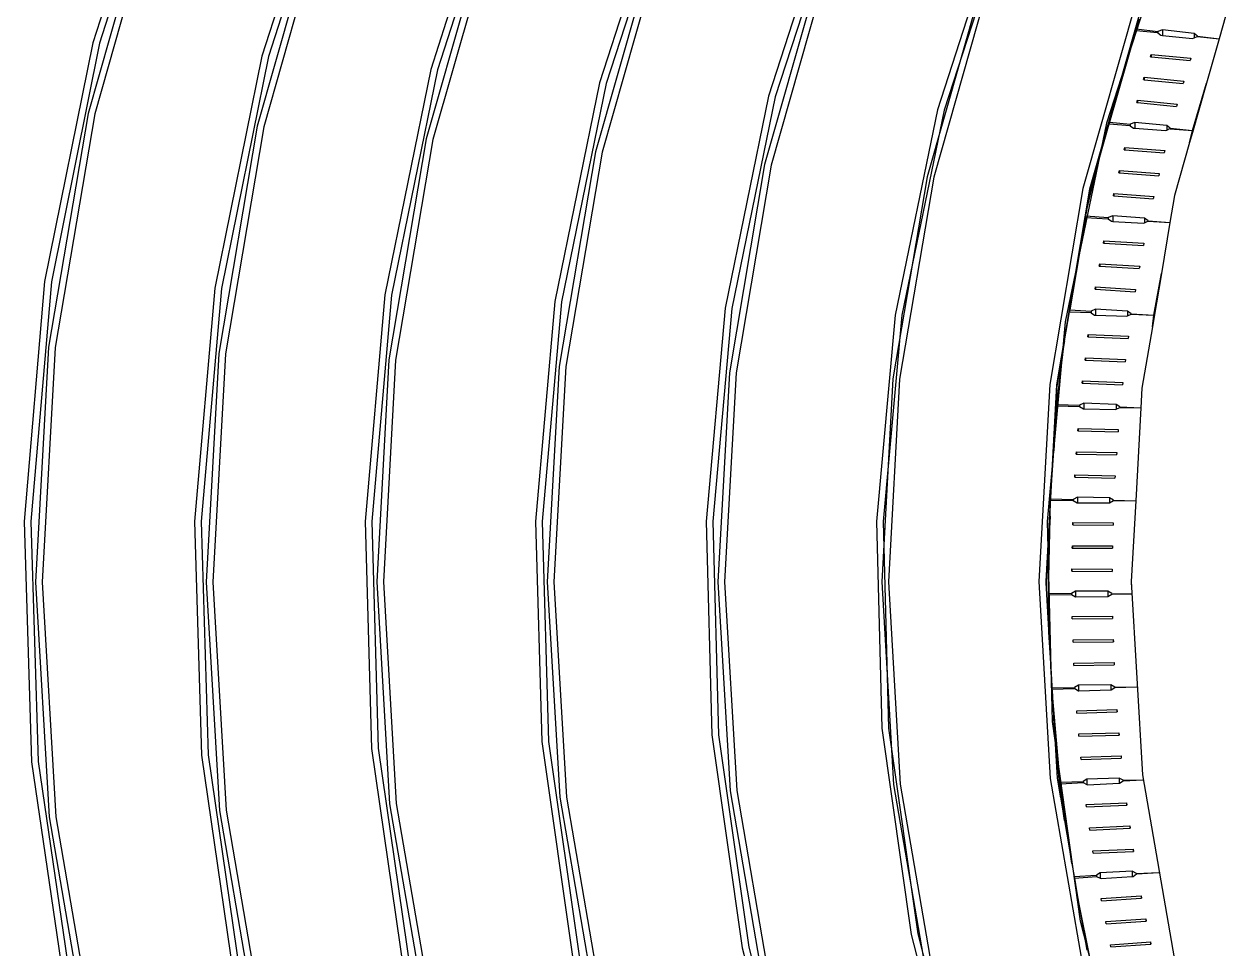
# Model space of a CAD drawing. Header units: centimetres. Extents: x -292707 to 138715, y -53922 to 66277.
# Drawn here: x 82389 to 83287, y -14622 to -13933 of the extents above; entities that cross this region are included whole.
import ezdxf

# ---------------------------------------------------------------- set-up
doc = ezdxf.new("R2010")
doc.units = ezdxf.units.CM
doc.layers.add('A-ALINE-7', color=119, linetype='Continuous')

# ---------------------------------------------------------------- blocks, each defined once
blk = doc.blocks.new('A$Cbf84a4b9')
at = {"layer": 'A-ALINE-7'}
for p, q in [((1252.8, 6732.53), (1196.33, 6556.45)), ((1257.7, 6731.94), (1201.28, 6556.06)), ((1377.17, 6717.65), (1322.17, 6546.5)), ((1382.06, 6717.06), (1327.12, 6546.11)), ((1501.53, 6702.76), (1448, 6536.55)), ((1506.43, 6702.17), (1452.96, 6536.15)), ((1625.89, 6687.85), (1573.83, 6526.57)), ((1630.79, 6687.26), (1578.79, 6526.18)), ((1241.85, 6676.5), (1192.71, 6503.78)), ((1246.75, 6675.94), (1197.67, 6503.41)), ((1750.24, 6672.93), (1699.66, 6516.59)), ((1755.14, 6672.34), (1704.62, 6516.19)), ((1366.49, 6662.24), (1318.7, 6494.27)), ((1371.4, 6661.68), (1323.66, 6493.89)), ((1874.59, 6658), (1825.49, 6506.58)), ((1879.49, 6657.41), (1830.44, 6506.19)), ((1491.14, 6647.99), (1444.7, 6484.75)), ((1496.05, 6647.43), (1449.66, 6484.38)), ((1998.94, 6643.05), (1951.31, 6496.56)), ((1615.79, 6633.73), (1570.69, 6475.24)), ((1620.69, 6633.17), (1575.65, 6474.86)), ((1740.43, 6619.48), (1696.69, 6465.72)), ((1745.34, 6618.92), (1701.65, 6465.35)), ((1860.17, 6605.78), (1817.72, 6456.58)), ((1865.08, 6605.22), (1822.68, 6456.21)), ((1975, 6592.65), (1933.79, 6447.81)), ((1980.02, 6592.08), (1938.86, 6447.43)), ((2042.6, 6584.92), (2035.35, 6559.44)), ((1975.57, 6573.99), (1973.49, 6566.7)), ((1973.17, 6565.58), (1953.72, 6497.22)), ((1973.49, 6566.7), (1973.17, 6565.58)), ((1973.17, 6565.58), (1973.49, 6565.55)), ((1973.49, 6566.7), (1989.68, 6564.8)), ((1973.49, 6565.55), (1989.41, 6563.98)), ((1989.41, 6563.98), (1989.68, 6563.76)), ((1993.22, 6566.15), (1989.68, 6564.8)), ((1989.68, 6564.8), (1989.68, 6563.76)), ((1989.68, 6563.76), (1991.86, 6561.98)), ((1991.86, 6561.98), (1993.22, 6561.85)), ((1993.22, 6566.15), (1993.22, 6561.85)), ((2016.74, 6563.39), (1993.22, 6566.15)), ((1993.22, 6561.85), (2015.52, 6559.64)), ((2019.08, 6561.35), (2016.74, 6563.39)), ((2016.74, 6563.39), (2016.74, 6560.14)), ((2019.08, 6561.35), (2019.08, 6561.04)), ((2019.08, 6561.35), (2035.35, 6559.44)), ((1196.33, 6556.45), (1160.35, 6378.58)), ((1201.28, 6556.06), (1165.34, 6378.39)), ((2015.52, 6559.64), (2016.74, 6560.14)), ((2016.74, 6560.14), (2018.98, 6561.05)), ((2018.98, 6561.05), (2019.08, 6561.04)), ((2019.08, 6561.04), (2035.35, 6559.44)), ((2035.35, 6559.44), (2025.95, 6526.39)), ((2035.35, 6559.44), (2035.35, 6559.44)), ((1322.17, 6546.5), (1287.08, 6373.62)), ((1327.12, 6546.11), (1292.07, 6373.43)), ((1984.1, 6546.05), (1984.6, 6547.76)), ((1984.1, 6546.05), (1984.6, 6546)), ((1984.6, 6547.76), (2014.17, 6544.84)), ((1984.6, 6547.76), (1984.6, 6546)), ((1984.6, 6546), (2013.66, 6543.13)), ((2014.17, 6544.84), (2013.66, 6543.13)), ((1448, 6536.55), (1413.8, 6368.65)), ((1452.96, 6536.15), (1418.79, 6368.45)), ((1573.83, 6526.57), (1540.52, 6363.65)), ((1578.79, 6526.18), (1545.51, 6363.46)), ((1979.03, 6528.98), (1979.54, 6530.69)), ((1979.03, 6528.98), (1979.54, 6528.93)), ((1979.54, 6530.69), (2009.11, 6527.76)), ((1979.54, 6530.69), (1979.54, 6528.93)), ((1979.54, 6528.93), (2008.6, 6526.06)), ((2009.11, 6527.76), (2008.6, 6526.06)), ((2015.48, 6491.11), (2025.95, 6526.39)), ((2025.95, 6526.39), (2015.48, 6489.6)), ((1699.66, 6516.59), (1667.24, 6358.64)), ((1704.62, 6516.19), (1672.23, 6358.45)), ((1973.96, 6511.91), (1974.47, 6513.62)), ((1973.96, 6511.91), (1974.47, 6511.86)), ((1974.47, 6513.62), (2004.04, 6510.69)), ((1974.47, 6513.62), (1974.47, 6511.86)), ((1974.47, 6511.86), (2003.53, 6508.99)), ((2004.04, 6510.69), (2003.53, 6508.99)), ((1192.71, 6503.78), (1163.25, 6329.58)), ((1197.67, 6503.41), (1168.24, 6329.4)), ((1825.49, 6506.58), (1793.96, 6353.62)), ((1830.44, 6506.19), (1798.95, 6353.42)), ((1318.7, 6494.27), (1290.05, 6324.85)), ((1323.66, 6493.89), (1295.04, 6324.66)), ((1951.31, 6496.56), (1920.68, 6348.57)), ((1945.41, 6467.99), (1953.38, 6496.01)), ((1953.72, 6497.22), (1953.38, 6496.01)), ((1953.38, 6496.01), (1953.72, 6495.98)), ((1953.72, 6497.22), (1969.15, 6495.69)), ((1953.72, 6495.98), (1968.91, 6494.78)), ((1968.91, 6494.78), (1969.15, 6494.6)), ((1972.61, 6497.11), (1969.15, 6495.69)), ((1969.15, 6495.69), (1969.15, 6494.6)), ((1969.15, 6494.6), (1971.48, 6492.83)), ((1971.48, 6492.83), (1972.61, 6492.74)), ((1972.61, 6497.11), (1972.61, 6492.74)), ((1996.27, 6494.77), (1972.61, 6497.11)), ((1972.61, 6492.74), (1995.25, 6490.96)), ((1995.25, 6490.96), (1996.27, 6491.4)), ((1998.72, 6492.77), (1996.27, 6494.77)), ((1996.27, 6494.77), (1996.27, 6491.4)), ((1996.27, 6491.4), (1998.63, 6492.44)), ((1998.63, 6492.44), (1998.72, 6492.43)), ((1998.72, 6492.77), (1998.72, 6492.43)), ((1998.72, 6492.77), (2015.48, 6491.11)), ((1998.72, 6492.43), (2015.48, 6491.11)), ((2013.34, 6482.09), (2015.48, 6491.11)), ((2015.48, 6489.6), (2013.34, 6482.09)), ((2015.48, 6491.11), (2015.48, 6489.6)), ((1444.7, 6484.75), (1416.85, 6320.11)), ((1449.66, 6484.38), (1421.84, 6319.93)), ((2013.34, 6482.09), (2002.12, 6442.65)), ((1570.69, 6475.24), (1543.66, 6315.38)), ((1575.65, 6474.86), (1548.65, 6315.19)), ((1964.64, 6476.77), (1965.05, 6478.48)), ((1964.64, 6476.77), (1965.05, 6476.73)), ((1965.05, 6478.48), (1994.77, 6476.14)), ((1965.05, 6478.48), (1965.05, 6476.73)), ((1965.05, 6476.73), (1994.37, 6474.42)), ((1994.77, 6476.14), (1994.37, 6474.42)), ((1696.69, 6465.72), (1670.46, 6310.64)), ((1701.65, 6465.35), (1675.45, 6310.46)), ((1938.86, 6440.34), (1945.41, 6467.99)), ((1945.41, 6467.99), (1938.86, 6444.98)), ((1817.72, 6456.58), (1792.27, 6306.09)), ((1822.68, 6456.21), (1797.26, 6305.91)), ((1960.58, 6459.6), (1960.99, 6461.32)), ((1960.58, 6459.6), (1960.99, 6459.57)), ((1960.99, 6461.32), (1990.71, 6458.98)), ((1960.99, 6461.32), (1960.99, 6459.57)), ((1960.99, 6459.57), (1990.3, 6457.26)), ((1990.71, 6458.98), (1990.3, 6457.26)), ((1933.79, 6447.81), (1909.09, 6301.73)), ((1938.86, 6447.43), (1914.19, 6301.54)), ((1938.86, 6444.98), (1936.11, 6428.74)), ((1938.86, 6440.34), (1938.86, 6444.98)), ((1936.11, 6428.74), (1938.86, 6440.34)), ((1956.52, 6442.44), (1956.92, 6444.16)), ((1956.52, 6442.44), (1956.92, 6442.41)), ((1956.92, 6444.16), (1986.65, 6441.81)), ((1956.92, 6444.16), (1956.92, 6442.41)), ((1956.92, 6442.41), (1986.24, 6440.1)), ((1986.65, 6441.81), (1986.24, 6440.1)), ((2002.12, 6442.65), (1998.71, 6422.51)), ((1935.9, 6427.46), (1935.71, 6426.33)), ((1935.9, 6427.46), (1936.11, 6428.74)), ((1935.9, 6427.46), (1952.66, 6426.14)), ((1956.04, 6427.62), (1952.66, 6426.14)), ((1956.04, 6427.62), (1956.04, 6423.35)), ((1979.82, 6425.75), (1956.04, 6427.62)), ((1935.71, 6426.33), (1924.05, 6357.38)), ((1935.71, 6426.33), (1935.9, 6426.32)), ((1935.9, 6426.32), (1952.48, 6425.31)), ((1952.48, 6425.31), (1952.66, 6425.19)), ((1952.66, 6426.14), (1952.66, 6425.19)), ((1952.66, 6425.19), (1955.15, 6423.41)), ((1955.15, 6423.41), (1956.04, 6423.35)), ((1956.04, 6423.35), (1979.02, 6421.95)), ((1979.02, 6421.95), (1979.82, 6422.33)), ((1982.38, 6423.8), (1979.82, 6425.75)), ((1979.82, 6425.75), (1979.82, 6422.33)), ((1979.82, 6422.33), (1982.32, 6423.5)), ((1982.32, 6423.5), (1982.38, 6423.49)), ((1982.38, 6423.8), (1982.38, 6423.49)), ((1982.38, 6423.8), (1998.71, 6422.51)), ((1982.38, 6423.49), (1998.71, 6422.5)), ((1998.71, 6422.5), (1992.28, 6384.44)), ((1998.71, 6422.51), (1998.71, 6422.5)), ((1949.18, 6407.23), (1949.49, 6408.95)), ((1949.49, 6408.95), (1979.33, 6407.13)), ((1949.49, 6408.95), (1949.49, 6407.21)), ((1949.18, 6407.23), (1949.49, 6407.21)), ((1949.49, 6407.21), (1979.01, 6405.41)), ((1979.33, 6407.13), (1979.01, 6405.41)), ((1946.03, 6390), (1946.35, 6391.72)), ((1946.35, 6391.72), (1976.18, 6389.91)), ((1946.35, 6391.72), (1946.35, 6389.98)), ((1946.03, 6390), (1946.35, 6389.98)), ((1946.35, 6389.98), (1975.87, 6388.18)), ((1976.18, 6389.91), (1975.87, 6388.18)), ((1986.63, 6353.57), (1992.28, 6384.44)), ((1992.28, 6384.44), (1986.63, 6351.08)), ((1160.35, 6378.58), (1145.05, 6199.72)), ((1165.34, 6378.39), (1150.05, 6199.73)), ((1287.08, 6373.62), (1272.07, 6199.77)), ((1292.07, 6373.43), (1277.07, 6199.77)), ((1942.88, 6372.78), (1943.2, 6374.5)), ((1942.88, 6372.78), (1943.2, 6372.76)), ((1943.2, 6374.5), (1973.03, 6372.68)), ((1943.2, 6374.5), (1943.2, 6372.76)), ((1943.2, 6372.76), (1972.72, 6370.96)), ((1973.03, 6372.68), (1972.72, 6370.96)), ((1413.8, 6368.65), (1399.08, 6199.8)), ((1418.79, 6368.45), (1404.08, 6199.8)), ((1540.52, 6363.65), (1526.1, 6199.81)), ((1545.51, 6363.46), (1531.1, 6199.81)), ((1667.24, 6358.64), (1653.12, 6199.8)), ((1672.23, 6358.45), (1658.12, 6199.8)), ((1920.16, 6334.4), (1923.83, 6356.1)), ((1924.05, 6357.38), (1923.83, 6356.1)), ((1923.83, 6356.1), (1924.05, 6356.09)), ((1924.05, 6357.38), (1939.89, 6356.41)), ((1924.05, 6356.09), (1939.75, 6355.46)), ((1939.75, 6355.46), (1939.89, 6355.36)), ((1943.19, 6357.95), (1939.89, 6356.41)), ((1939.89, 6356.41), (1939.89, 6355.36)), ((1939.89, 6355.36), (1942.53, 6353.61)), ((1943.19, 6357.95), (1943.19, 6353.58)), ((1967.06, 6356.5), (1943.19, 6357.95)), ((1969.73, 6354.6), (1967.06, 6356.5)), ((1967.06, 6356.5), (1967.06, 6352.94)), ((1793.96, 6353.62), (1780.14, 6199.78)), ((1798.95, 6353.42), (1785.14, 6199.78)), ((1920.68, 6348.57), (1907.16, 6199.73)), ((1942.53, 6353.61), (1943.19, 6353.58)), ((1943.19, 6353.58), (1966.47, 6352.64)), ((1966.47, 6352.64), (1967.06, 6352.94)), ((1967.06, 6352.94), (1969.68, 6354.25)), ((1969.68, 6354.25), (1969.73, 6354.25)), ((1969.73, 6354.6), (1969.73, 6354.25)), ((1969.73, 6354.6), (1986.63, 6353.57)), ((1969.73, 6354.25), (1986.63, 6353.57)), ((1985.58, 6344.84), (1986.63, 6353.57)), ((1986.63, 6351.08), (1985.58, 6344.84)), ((1986.63, 6353.57), (1986.63, 6351.08)), ((1937.55, 6337.31), (1937.76, 6339.04)), ((1937.55, 6337.31), (1937.76, 6337.31)), ((1937.76, 6339.04), (1967.69, 6337.84)), ((1937.76, 6339.04), (1937.76, 6337.31)), ((1937.76, 6337.31), (1967.48, 6336.11)), ((1967.69, 6337.84), (1967.48, 6336.11)), ((1985.58, 6344.84), (1977.85, 6299.16)), ((1163.25, 6329.58), (1153.59, 6154.64)), ((1168.24, 6329.4), (1158.59, 6154.65)), ((1920.16, 6334.4), (1914.19, 6299.09)), ((1916.69, 6305.73), (1920.16, 6334.4)), ((1290.05, 6324.85), (1280.66, 6154.71)), ((1295.04, 6324.66), (1285.66, 6154.71)), ((1416.85, 6320.11), (1407.73, 6154.77)), ((1421.84, 6319.93), (1412.73, 6154.78)), ((1935.46, 6320.04), (1935.67, 6321.76)), ((1935.46, 6320.04), (1935.67, 6320.03)), ((1935.67, 6321.76), (1965.6, 6320.56)), ((1935.67, 6321.76), (1935.67, 6320.03)), ((1935.67, 6320.03), (1965.39, 6318.83)), ((1965.6, 6320.56), (1965.39, 6318.83)), ((1543.66, 6315.38), (1534.8, 6154.84)), ((1548.65, 6315.19), (1539.8, 6154.84)), ((1670.46, 6310.64), (1661.86, 6154.9)), ((1675.45, 6310.46), (1666.87, 6154.91)), ((1792.27, 6306.09), (1783.93, 6154.97)), ((1797.26, 6305.91), (1788.93, 6154.97)), ((1909.09, 6301.73), (1900.99, 6155.03)), ((1914.19, 6301.54), (1906.1, 6155.03)), ((1916.69, 6305.73), (1914.19, 6290.93)), ((1914.43, 6287.03), (1916.69, 6305.73)), ((1933.37, 6302.76), (1933.58, 6304.49)), ((1933.37, 6302.76), (1933.58, 6302.75)), ((1933.58, 6304.49), (1963.51, 6303.28)), ((1933.58, 6304.49), (1933.58, 6302.75)), ((1933.58, 6302.75), (1963.3, 6301.55)), ((1963.51, 6303.28), (1963.3, 6301.55)), ((1914.19, 6299.09), (1906.17, 6153.84)), ((1914.19, 6290.93), (1914.19, 6299.09)), ((1977.85, 6299.16), (1977.05, 6284.5)), ((1914.19, 6290.93), (1912.07, 6252.53)), ((1912.07, 6252.53), (1914.32, 6285.89)), ((1914.32, 6285.89), (1914.43, 6285.89)), ((1914.43, 6287.03), (1931.39, 6286.34)), ((1914.43, 6285.89), (1914.43, 6287.03)), ((1914.43, 6285.89), (1931.31, 6285.51)), ((1931.31, 6285.51), (1931.39, 6285.46)), ((1934.59, 6287.95), (1931.39, 6286.34)), ((1931.39, 6286.34), (1931.39, 6285.46)), ((1931.39, 6285.46), (1934.19, 6283.71)), ((1934.19, 6283.71), (1934.59, 6283.7)), ((1934.59, 6287.95), (1934.59, 6283.7)), ((1958.53, 6286.98), (1934.59, 6287.95)), ((1934.59, 6283.7), (1958.17, 6283.17)), ((1958.17, 6283.17), (1958.53, 6283.36)), ((1961.32, 6285.14), (1958.53, 6286.98)), ((1958.53, 6286.98), (1958.53, 6283.36)), ((1958.53, 6283.36), (1961.29, 6284.83)), ((1961.29, 6284.83), (1961.32, 6284.83)), ((1961.32, 6285.14), (1961.32, 6284.83)), ((1961.32, 6285.14), (1977.05, 6284.5)), ((1961.32, 6284.83), (1977.04, 6284.48)), ((1977.04, 6284.48), (1973.22, 6215.23)), ((1977.05, 6284.5), (1977.04, 6284.48)), ((1930.08, 6267.34), (1930.2, 6269.07)), ((1930.08, 6267.34), (1930.2, 6267.33)), ((1930.2, 6269.07), (1960.18, 6268.39)), ((1930.2, 6269.07), (1930.2, 6267.33)), ((1930.2, 6267.33), (1960.06, 6266.66)), ((1960.18, 6268.39), (1960.06, 6266.66)), ((1909.65, 6216.66), (1912.07, 6252.53)), ((1928.91, 6250.03), (1929.03, 6251.76)), ((1928.91, 6250.03), (1929.03, 6250.03)), ((1929.03, 6251.76), (1959.01, 6251.09)), ((1929.03, 6251.76), (1929.03, 6250.03)), ((1929.03, 6250.03), (1958.89, 6249.35)), ((1959.01, 6251.09), (1958.89, 6249.35)), ((1927.74, 6232.72), (1927.86, 6234.45)), ((1927.74, 6232.72), (1927.86, 6232.72)), ((1927.86, 6234.45), (1957.84, 6233.78)), ((1927.86, 6234.45), (1927.86, 6232.72)), ((1927.86, 6232.72), (1957.72, 6232.05)), ((1957.84, 6233.78), (1957.72, 6232.05)), ((1909.38, 6203.75), (1909.6, 6215.63)), ((1909.6, 6215.63), (1909.65, 6215.63)), ((1909.65, 6216.66), (1926.63, 6216.28)), ((1909.65, 6215.63), (1909.65, 6216.66)), ((1909.65, 6215.63), (1926.6, 6215.52)), ((1926.6, 6215.52), (1926.63, 6215.5)), ((1929.75, 6217.94), (1926.63, 6216.28)), ((1926.63, 6216.28), (1926.63, 6215.5)), ((1926.63, 6215.5), (1929.57, 6213.77)), ((1929.57, 6213.77), (1929.75, 6213.77)), ((1929.75, 6217.94), (1929.75, 6213.77)), ((1953.73, 6217.4), (1929.75, 6217.94)), ((1929.75, 6213.77), (1953.57, 6213.62)), ((1953.57, 6213.62), (1953.73, 6213.71)), ((1956.61, 6215.61), (1953.73, 6217.4)), ((1953.73, 6217.4), (1953.73, 6213.71)), ((1953.73, 6213.71), (1956.6, 6215.33)), ((1956.6, 6215.33), (1956.61, 6215.33)), ((1956.61, 6215.61), (1956.61, 6215.33)), ((1956.61, 6215.61), (1973.22, 6215.23)), ((1956.61, 6215.33), (1973.22, 6215.23)), ((1973.22, 6215.23), (1969.9, 6155.06)), ((1973.22, 6215.23), (1973.22, 6215.23)), ((1909.38, 6203.75), (1906.4, 6149.87)), ((1908.29, 6146.35), (1909.38, 6203.75)), ((1145.05, 6199.72), (1150.47, 6020.68)), ((1150.05, 6199.73), (1155.46, 6020.88)), ((1272.07, 6199.77), (1277.19, 6025.73)), ((1277.07, 6199.77), (1282.18, 6025.93)), ((1399.08, 6199.8), (1403.91, 6030.77)), ((1404.08, 6199.8), (1408.9, 6030.96)), ((1526.1, 6199.81), (1530.64, 6035.78)), ((1531.1, 6199.81), (1535.63, 6035.98)), ((1653.12, 6199.8), (1657.37, 6040.78)), ((1658.12, 6199.8), (1662.36, 6040.97)), ((1780.14, 6199.78), (1784.1, 6045.75)), ((1785.14, 6199.78), (1789.09, 6045.94)), ((1907.16, 6199.73), (1910.83, 6050.7)), ((1926.26, 6197.33), (1926.29, 6199.07)), ((1926.26, 6197.33), (1926.29, 6197.33)), ((1926.29, 6199.07), (1956.29, 6198.88)), ((1926.29, 6199.07), (1926.29, 6197.33)), ((1926.29, 6197.33), (1956.26, 6197.14)), ((1956.29, 6198.88), (1956.26, 6197.14)), ((1925.93, 6180.01), (1925.96, 6181.75)), ((1925.93, 6180.01), (1925.96, 6180.01)), ((1925.96, 6181.75), (1955.96, 6181.56)), ((1925.96, 6181.75), (1925.96, 6180.01)), ((1925.96, 6180.01), (1955.93, 6179.83)), ((1955.96, 6181.56), (1955.93, 6179.83)), ((1925.6, 6162.69), (1925.64, 6164.43)), ((1925.6, 6162.69), (1925.64, 6162.69)), ((1925.64, 6164.43), (1955.63, 6164.24)), ((1925.64, 6164.43), (1925.64, 6162.69)), ((1925.64, 6162.69), (1955.6, 6162.51)), ((1955.63, 6164.24), (1955.6, 6162.51)), ((1153.59, 6154.64), (1163.79, 5979.71)), ((1158.59, 6154.65), (1168.78, 5979.9)), ((1280.66, 6154.71), (1290.57, 5984.58)), ((1285.66, 6154.71), (1295.57, 5984.77)), ((1407.73, 6154.77), (1417.36, 5989.44)), ((1412.73, 6154.78), (1422.35, 5989.64)), ((1534.8, 6154.84), (1544.15, 5994.31)), ((1539.8, 6154.84), (1549.14, 5994.5)), ((1661.86, 6154.9), (1670.94, 5999.17)), ((1666.87, 6154.91), (1675.93, 5999.37)), ((1783.93, 6154.97), (1792.74, 6003.85)), ((1788.93, 6154.97), (1797.73, 6004.04)), ((1900.99, 6155.03), (1909.54, 6008.33)), ((1906.1, 6155.03), (1906.17, 6153.84)), ((1906.17, 6153.84), (1906.4, 6149.87)), ((1906.4, 6149.87), (1908.19, 6119.19)), ((1969.9, 6155.06), (1978.3, 6010.97)), ((1969.9, 6155.06), (1969.9, 6152.61)), ((1908.29, 6146.35), (1925.29, 6146.24)), ((1908.29, 6139.82), (1908.29, 6146.35)), ((1908.3, 6139.82), (1908.29, 6139.82)), ((1908.29, 6139.82), (1908.29, 6121.03)), ((1908.3, 6145.21), (1925.29, 6145.41)), ((1910.64, 6077.15), (1908.3, 6145.21)), ((1908.3, 6139.82), (1908.3, 6145.21)), ((1908.3, 6138.68), (1908.3, 6139.82)), ((1928.33, 6147.95), (1925.29, 6146.24)), ((1925.29, 6146.24), (1925.29, 6145.41)), ((1925.29, 6145.41), (1925.3, 6145.41)), ((1925.3, 6145.41), (1928.33, 6143.73)), ((1928.33, 6147.95), (1928.33, 6143.73)), ((1952.32, 6147.8), (1928.33, 6147.95)), ((1928.33, 6143.73), (1928.36, 6143.71)), ((1928.36, 6143.71), (1952.32, 6143.98)), ((1955.29, 6146.05), (1952.32, 6147.8)), ((1952.32, 6147.8), (1952.32, 6143.98)), ((1952.32, 6143.98), (1952.35, 6143.98)), ((1952.35, 6143.98), (1955.29, 6145.75)), ((1955.29, 6146.05), (1955.29, 6145.75)), ((1955.29, 6146.05), (1970.29, 6145.96)), ((1955.29, 6145.75), (1970.29, 6145.92)), ((1955.29, 6145.75), (1955.29, 6145.75)), ((1908.3, 6138.68), (1908.3, 6117.28)), ((1910.09, 6086.53), (1908.3, 6138.68)), ((1925.87, 6128.96), (1955.86, 6129.3)), ((1925.92, 6127.22), (1925.87, 6128.96)), ((1925.92, 6127.22), (1955.86, 6127.57)), ((1955.86, 6129.3), (1955.92, 6127.57)), ((1955.86, 6129.3), (1955.86, 6127.57)), ((1955.86, 6127.57), (1955.92, 6127.57)), ((1908.29, 6121.03), (1908.19, 6119.19)), ((1908.19, 6119.19), (1908.29, 6117.44)), ((1908.29, 6121.03), (1908.29, 6117.44)), ((1908.29, 6117.44), (1908.3, 6117.28)), ((1908.3, 6117.28), (1910.09, 6086.53)), ((1926.46, 6111.64), (1956.45, 6111.98)), ((1926.52, 6109.91), (1926.46, 6111.64)), ((1926.52, 6109.91), (1956.45, 6110.25)), ((1956.45, 6111.98), (1956.51, 6110.25)), ((1956.45, 6111.98), (1956.45, 6110.25)), ((1956.45, 6110.25), (1956.51, 6110.25)), ((1927.06, 6094.32), (1957.05, 6094.67)), ((1957.05, 6094.67), (1957.11, 6092.93)), ((1957.05, 6094.67), (1957.05, 6092.93)), ((1910.09, 6086.53), (1910.64, 6077.15)), ((1927.11, 6092.59), (1927.06, 6094.32)), ((1927.11, 6092.59), (1957.05, 6092.93)), ((1957.05, 6092.93), (1957.11, 6092.93)), ((1910.64, 6077.15), (1910.71, 6075.94)), ((1930.62, 6077.9), (1927.68, 6076.14)), ((1954.62, 6078.18), (1930.62, 6077.9)), ((1930.62, 6077.9), (1930.62, 6073.77)), ((1957.67, 6076.48), (1954.62, 6078.18)), ((1954.62, 6078.18), (1954.62, 6074.34)), ((1957.67, 6076.48), (1974.33, 6076.67)), ((1957.67, 6076.48), (1957.67, 6076.16)), ((1957.69, 6076.17), (1974.33, 6076.67)), ((1910.71, 6075.94), (1927.68, 6076.14)), ((1910.71, 6075.94), (1910.78, 6074.77)), ((1910.78, 6074.77), (1927.68, 6075.27)), ((1910.78, 6074.77), (1910.83, 6073.99)), ((1916.95, 6005.58), (1910.83, 6073.99)), ((1910.83, 6073.99), (1911.92, 6055.26)), ((1927.68, 6076.14), (1927.68, 6075.27)), ((1927.68, 6075.27), (1927.73, 6075.28)), ((1927.73, 6075.28), (1930.62, 6073.77)), ((1930.62, 6073.77), (1930.88, 6073.64)), ((1930.88, 6073.64), (1954.62, 6074.34)), ((1954.62, 6074.34), (1954.85, 6074.35)), ((1954.85, 6074.35), (1957.67, 6076.16)), ((1957.67, 6076.16), (1957.69, 6076.17)), ((1929.2, 6058.84), (1959.16, 6059.74)), ((1929.36, 6057.11), (1929.2, 6058.84)), ((1959.16, 6059.74), (1959.32, 6058.01)), ((1959.16, 6059.74), (1959.16, 6058)), ((1910.83, 6050.7), (1931.67, 5902.14)), ((1916.95, 5999.05), (1911.92, 6055.26)), ((1911.92, 6055.26), (1914.64, 6008.53)), ((1929.36, 6057.11), (1959.16, 6058)), ((1959.16, 6058), (1959.32, 6058.01)), ((1657.37, 6040.78), (1679.96, 5882.26)), ((1662.36, 6040.97), (1684.91, 5882.66)), ((1784.1, 6045.75), (1805.81, 5892.21)), ((1789.09, 6045.94), (1810.76, 5892.61)), ((1930.75, 6041.55), (1960.71, 6042.44)), ((1930.91, 6039.82), (1930.75, 6041.55)), ((1930.91, 6039.82), (1960.71, 6040.71)), ((1960.71, 6042.44), (1960.87, 6040.71)), ((1960.71, 6042.44), (1960.71, 6040.71)), ((1960.71, 6040.71), (1960.87, 6040.71)), ((1530.64, 6035.78), (1554.11, 5872.29)), ((1535.63, 6035.98), (1559.06, 5872.68)), ((1277.19, 6025.73), (1302.43, 5852.28)), ((1282.18, 6025.93), (1307.39, 5852.67)), ((1403.91, 6030.77), (1428.27, 5862.29)), ((1408.9, 6030.96), (1433.22, 5862.69)), ((1932.3, 6024.25), (1962.26, 6025.14)), ((1932.45, 6022.52), (1932.3, 6024.25)), ((1932.45, 6022.52), (1962.26, 6023.41)), ((1962.26, 6025.14), (1962.41, 6023.41)), ((1962.26, 6025.14), (1962.26, 6023.41)), ((1962.26, 6023.41), (1962.41, 6023.41)), ((1150.47, 6020.68), (1176.6, 5842.24)), ((1155.46, 6020.88), (1181.56, 5842.63)), ((1909.54, 6008.33), (1934.7, 5862.27)), ((1914.64, 6008.53), (1916.95, 5995.13)), ((1916.95, 6005.58), (1933.93, 6006.09)), ((1916.95, 5999.05), (1916.95, 6005.58)), ((1917.08, 6004.45), (1933.93, 6005.25)), ((1936.77, 6007.91), (1933.93, 6006.09)), ((1933.93, 6006.09), (1933.93, 6005.25)), ((1933.93, 6005.25), (1934.02, 6005.25)), ((1934.02, 6005.25), (1936.77, 6003.91)), ((1960.73, 6008.62), (1936.77, 6007.91)), ((1936.77, 6007.91), (1936.77, 6003.91)), ((1937.26, 6003.67), (1960.73, 6004.79)), ((1963.89, 6006.98), (1960.73, 6008.62)), ((1960.73, 6008.62), (1960.73, 6004.79)), ((1960.73, 6004.79), (1961.18, 6004.81)), ((1961.18, 6004.81), (1963.89, 6006.66)), ((1963.89, 6006.98), (1978.49, 6007.42)), ((1963.89, 6006.98), (1963.89, 6006.66)), ((1963.89, 6006.66), (1963.92, 6006.68)), ((1963.92, 6006.68), (1978.49, 6007.37)), ((1978.3, 6010.97), (2003.01, 5867.5)), ((1978.49, 6007.37), (1978.5, 6007.37)), ((1670.94, 5999.17), (1697.64, 5844.12)), ((1675.93, 5999.37), (1702.6, 5844.5)), ((1792.74, 6003.85), (1818.65, 5853.39)), ((1797.73, 6004.04), (1823.61, 5853.77)), ((1916.95, 5999.05), (1916.95, 5995.13)), ((1917.08, 5999.05), (1916.95, 5999.05)), ((1925.57, 5945.09), (1917.08, 6004.45)), ((1917.08, 5999.05), (1917.08, 6004.45)), ((1917.08, 5997.92), (1917.08, 5999.05)), ((1917.08, 5997.92), (1917.08, 5994.36)), ((1920.07, 5977.01), (1917.08, 5997.92)), ((1936.77, 6003.91), (1937.26, 6003.67)), ((1417.36, 5989.44), (1445.71, 5824.83)), ((1422.35, 5989.64), (1450.67, 5825.21)), ((1544.15, 5994.31), (1571.68, 5834.48)), ((1549.14, 5994.5), (1576.64, 5834.86)), ((1916.95, 5995.13), (1917.08, 5994.36)), ((1917.08, 5994.36), (1920.07, 5977.01)), ((1936.37, 5988.86), (1966.26, 5990.28)), ((1936.61, 5987.13), (1936.37, 5988.86)), ((1936.61, 5987.13), (1966.26, 5988.54)), ((1966.26, 5990.28), (1966.51, 5988.55)), ((1966.26, 5990.28), (1966.26, 5988.54)), ((1966.26, 5988.54), (1966.51, 5988.55)), ((1163.79, 5979.71), (1193.78, 5805.54)), ((1168.78, 5979.9), (1198.74, 5805.92)), ((1290.57, 5984.58), (1319.75, 5815.19)), ((1295.57, 5984.77), (1324.71, 5815.57)), ((1920.07, 5977.01), (1925.57, 5945.09)), ((1938.83, 5971.59), (1968.73, 5973.02)), ((1939.08, 5969.87), (1938.83, 5971.59)), ((1939.08, 5969.87), (1968.73, 5971.28)), ((1968.73, 5973.02), (1968.98, 5971.29)), ((1968.73, 5973.02), (1968.73, 5971.28)), ((1968.73, 5971.28), (1968.98, 5971.29)), ((1941.3, 5954.33), (1971.2, 5955.76)), ((1941.55, 5952.61), (1941.3, 5954.33)), ((1941.55, 5952.61), (1971.2, 5954.02)), ((1971.2, 5955.76), (1971.45, 5954.03)), ((1971.2, 5955.76), (1971.2, 5954.02)), ((1971.2, 5954.02), (1971.45, 5954.03)), ((1925.57, 5945.09), (1927.23, 5935.41)), ((1927.23, 5935.41), (1943.89, 5936.21)), ((1927.23, 5935.41), (1927.45, 5934.18)), ((1927.45, 5934.18), (1943.89, 5935.28)), ((1927.45, 5934.18), (1929.08, 5924.67)), ((1946.64, 5938.08), (1943.89, 5936.21)), ((1943.89, 5936.21), (1943.89, 5935.28)), ((1943.89, 5935.28), (1944.05, 5935.3)), ((1944.05, 5935.3), (1946.64, 5934.11)), ((1970.56, 5939.22), (1946.64, 5938.08)), ((1946.64, 5938.08), (1946.64, 5934.11)), ((1946.64, 5934.11), (1947.38, 5933.78)), ((1947.38, 5933.78), (1970.56, 5935.34)), ((1973.79, 5937.63), (1970.56, 5939.22)), ((1970.56, 5939.22), (1970.56, 5935.34)), ((1970.56, 5935.34), (1971.22, 5935.38)), ((1971.22, 5935.38), (1973.79, 5937.26)), ((1973.79, 5937.63), (1990.37, 5938.42)), ((1973.79, 5937.63), (1973.79, 5937.26)), ((1973.79, 5937.26), (1973.85, 5937.3)), ((1973.85, 5937.3), (1990.37, 5938.42)), ((1941.07, 5865.34), (1929.08, 5924.67)), ((1929.08, 5924.67), (1936.7, 5880.47)), ((1947.35, 5918.95), (1977.15, 5920.96)), ((1947.7, 5917.23), (1947.35, 5918.95)), ((1947.7, 5917.23), (1977.15, 5919.21)), ((1977.15, 5920.96), (1977.5, 5919.24)), ((1977.15, 5920.96), (1977.15, 5919.21)), ((1977.15, 5919.21), (1977.5, 5919.24)), ((1931.67, 5902.14), (1969.58, 5754.71)), ((1950.83, 5901.75), (1980.63, 5903.75)), ((1951.18, 5900.03), (1950.83, 5901.75)), ((1951.18, 5900.03), (1980.63, 5902.01)), ((1980.63, 5903.75), (1980.98, 5902.03)), ((1980.63, 5903.75), (1980.63, 5902.01)), ((1980.63, 5902.01), (1980.98, 5902.03)), ((1805.81, 5892.21), (1845.18, 5739.85)), ((1810.76, 5892.61), (1850.08, 5740.44)), ((1679.96, 5882.26), (1720.79, 5724.97)), ((1684.91, 5882.66), (1725.69, 5725.56)), ((1954.31, 5884.54), (1984.11, 5886.55)), ((1954.66, 5882.82), (1954.31, 5884.54)), ((1954.66, 5882.82), (1984.11, 5884.81)), ((1984.11, 5886.55), (1984.45, 5884.83)), ((1984.11, 5886.55), (1984.11, 5884.81)), ((1984.11, 5884.81), (1984.45, 5884.83))]:
    blk.add_line(p, q, dxfattribs=at)

msp = doc.modelspace()

# ---------------------------------------------------------------- block references
at = {"ltscale": 5}
msp.add_blockref('A$Cbf84a4b9', (81244.21, -20503.64), dxfattribs=at)

doc.saveas('drawing.dxf')
